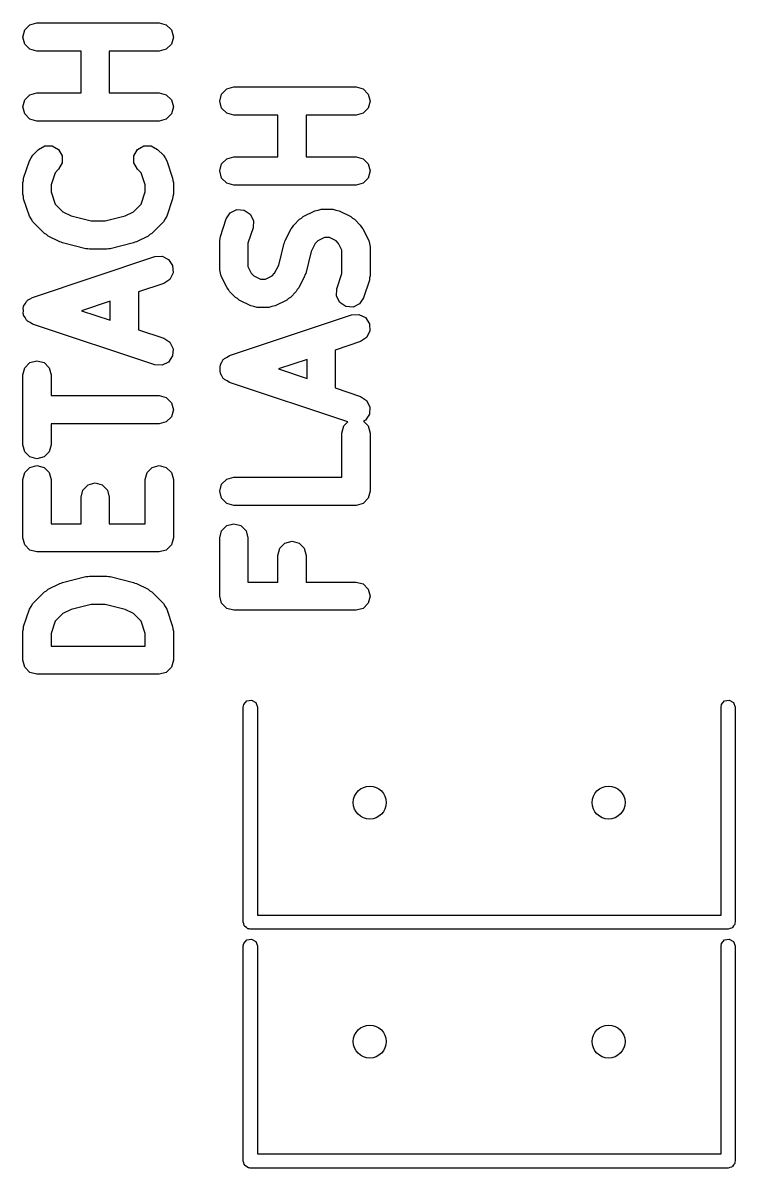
# Model space of a CAD drawing. Extents: x 6.24 to 8.54, y -5.54 to -4.04.
# Drawn here: x 6.9648 to 7.263, y -5.093 to -4.6137 of the extents above; entities that cross this region are included whole.
import ezdxf

# ---------------------------------------------------------------- set-up
doc = ezdxf.new("R2010")
doc.units = 0
doc.header["$MEASUREMENT"] = 0
doc.layers.add('BLACK', color=7, linetype='CONTINUOUS')

msp = doc.modelspace()

# ---------------------------------------------------------------- linework, layer by layer
at = {"layer": 'BLACK', "linetype": 'CONTINUOUS'}
for p, q in [((6.96557, -4.61666), (6.96773, -4.6145)), ((6.96773, -4.6145), (6.97068, -4.6137)), ((6.97068, -4.6137), (7.02186, -4.6137)), ((7.02186, -4.6137), (7.02482, -4.6145)), ((7.02482, -4.6145), (7.02698, -4.61666)), ((6.96478, -4.61961), (6.96557, -4.61666)), ((6.96557, -4.62256), (6.96478, -4.61961)), ((7.02698, -4.61666), (7.02777, -4.61961)), ((7.02777, -4.61961), (7.02698, -4.62256)), ((6.96773, -4.62472), (6.96557, -4.62256)), ((6.97068, -4.62552), (6.96773, -4.62472)), ((7.02482, -4.62472), (7.02186, -4.62552)), ((7.02698, -4.62256), (7.02482, -4.62472)), ((6.98915, -4.62552), (6.97068, -4.62552)), ((6.98915, -4.64295), (6.98915, -4.62552)), ((7.02186, -4.62552), (7.00096, -4.62552)), ((7.00096, -4.62552), (7.00096, -4.64295)), ((6.96557, -4.6459), (6.96773, -4.64374)), ((6.96773, -4.64374), (6.97068, -4.64295)), ((6.97068, -4.64295), (6.98915, -4.64295)), ((7.00096, -4.64295), (7.02186, -4.64295)), ((7.02186, -4.64295), (7.02482, -4.64374)), ((7.02482, -4.64374), (7.02698, -4.6459)), ((7.04718, -4.64642), (7.04797, -4.64347)), ((7.04797, -4.64347), (7.05013, -4.6413)), ((7.05013, -4.6413), (7.05308, -4.64051)), ((7.05308, -4.64051), (7.10426, -4.64051)), ((7.10426, -4.64051), (7.10722, -4.6413)), ((7.10722, -4.6413), (7.10938, -4.64347)), ((7.10938, -4.64347), (7.11017, -4.64642)), ((6.96478, -4.64886), (6.96557, -4.6459)), ((7.02698, -4.6459), (7.02777, -4.64886)), ((7.04797, -4.64937), (7.04718, -4.64642)), ((7.11017, -4.64642), (7.10938, -4.64937)), ((6.96557, -4.65181), (6.96478, -4.64886)), ((6.96773, -4.65397), (6.96557, -4.65181)), ((7.02698, -4.65181), (7.02482, -4.65397)), ((7.02777, -4.64886), (7.02698, -4.65181)), ((7.05013, -4.65153), (7.04797, -4.64937)), ((7.05308, -4.65232), (7.05013, -4.65153)), ((7.07155, -4.65232), (7.05308, -4.65232)), ((7.07155, -4.66976), (7.07155, -4.65232)), ((7.10426, -4.65232), (7.08336, -4.65232)), ((7.08336, -4.65232), (7.08336, -4.66976)), ((7.10722, -4.65153), (7.10426, -4.65232)), ((7.10938, -4.64937), (7.10722, -4.65153)), ((6.97068, -4.65476), (6.96773, -4.65397)), ((6.99505, -4.65476), (6.97068, -4.65476)), ((7.02186, -4.65476), (6.99505, -4.65476)), ((7.02482, -4.65397), (7.02186, -4.65476)), ((6.96894, -4.66905), (6.97138, -4.66662)), ((6.97138, -4.66662), (6.97403, -4.66509)), ((6.97403, -4.66509), (6.97708, -4.66509)), ((6.97708, -4.66509), (6.97973, -4.66662)), ((6.97973, -4.66662), (6.98126, -4.66926)), ((7.01128, -4.66926), (7.01281, -4.66662)), ((7.01281, -4.66662), (7.01546, -4.66509)), ((7.01546, -4.66509), (7.01852, -4.66509)), ((7.01852, -4.66509), (7.02116, -4.66662)), ((7.02116, -4.66662), (7.0236, -4.66905)), ((6.96508, -4.67867), (6.96752, -4.67136)), ((6.96752, -4.67136), (6.96826, -4.67023)), ((6.96826, -4.67023), (6.96894, -4.66905)), ((6.98126, -4.67232), (6.97973, -4.67497)), ((6.98126, -4.66926), (6.98126, -4.67232)), ((7.01128, -4.67232), (7.01128, -4.66926)), ((7.01281, -4.67497), (7.01128, -4.67232)), ((7.0236, -4.66905), (7.02428, -4.67023)), ((7.02428, -4.67023), (7.02503, -4.67136)), ((7.02503, -4.67136), (7.02746, -4.67867)), ((7.04797, -4.67271), (7.05013, -4.67055)), ((7.05013, -4.67055), (7.05308, -4.66976)), ((7.05308, -4.66976), (7.07155, -4.66976)), ((7.08336, -4.66976), (7.10426, -4.66976)), ((7.10426, -4.66976), (7.10722, -4.67055)), ((7.10722, -4.67055), (7.10938, -4.67271)), ((6.97828, -4.67642), (6.97659, -4.6815)), ((6.97973, -4.67497), (6.97828, -4.67642)), ((7.01426, -4.67642), (7.01281, -4.67497)), ((7.01596, -4.6815), (7.01426, -4.67642)), ((7.04718, -4.67567), (7.04797, -4.67271)), ((7.04797, -4.67862), (7.04718, -4.67567)), ((7.10938, -4.67271), (7.11017, -4.67567)), ((7.11017, -4.67567), (7.10938, -4.67862)), ((6.96478, -4.68054), (6.96502, -4.67962)), ((6.96478, -4.68541), (6.96478, -4.68054)), ((6.96502, -4.67962), (6.96508, -4.67867)), ((6.97659, -4.6815), (6.97659, -4.68446)), ((7.01596, -4.68446), (7.01596, -4.6815)), ((7.02746, -4.67867), (7.02752, -4.67962)), ((7.02752, -4.67962), (7.02777, -4.68054)), ((7.02777, -4.68054), (7.02777, -4.68541)), ((7.05013, -4.68078), (7.04797, -4.67862)), ((7.05308, -4.68157), (7.05013, -4.68078)), ((7.07745, -4.68157), (7.05308, -4.68157)), ((7.10426, -4.68157), (7.07745, -4.68157)), ((7.10722, -4.68078), (7.10426, -4.68157)), ((7.10938, -4.67862), (7.10722, -4.68078)), ((6.96502, -4.68633), (6.96478, -4.68541)), ((6.96508, -4.68728), (6.96502, -4.68633)), ((6.97659, -4.68446), (6.97828, -4.68954)), ((7.01426, -4.68954), (7.01596, -4.68446)), ((7.02752, -4.68633), (7.02746, -4.68728)), ((7.02777, -4.68541), (7.02752, -4.68633)), ((6.96752, -4.69459), (6.96508, -4.68728)), ((6.97828, -4.68954), (6.98149, -4.69275)), ((7.01105, -4.69275), (7.01426, -4.68954)), ((7.02746, -4.68728), (7.02503, -4.69459)), ((7.0516, -4.69318), (7.05434, -4.69181)), ((7.05434, -4.69181), (7.05739, -4.692)), ((7.08833, -4.69205), (7.08964, -4.69169)), ((7.08964, -4.69169), (7.09452, -4.69169)), ((7.09452, -4.69169), (7.09583, -4.69205)), ((6.96826, -4.69573), (6.96752, -4.69459)), ((6.96894, -4.6969), (6.96826, -4.69573)), ((6.98149, -4.69275), (6.98493, -4.69447)), ((6.98493, -4.69447), (6.99334, -4.69657)), ((6.99334, -4.69657), (6.9992, -4.69657)), ((6.9992, -4.69657), (7.00762, -4.69447)), ((7.00762, -4.69447), (7.01105, -4.69275)), ((7.02428, -4.69573), (7.0236, -4.6969)), ((7.02503, -4.69459), (7.02428, -4.69573)), ((7.04748, -4.70304), (7.04992, -4.69573)), ((7.04992, -4.69573), (7.0516, -4.69318)), ((7.05739, -4.692), (7.05994, -4.69368)), ((7.05994, -4.69368), (7.06131, -4.69642)), ((7.06131, -4.69642), (7.06112, -4.69947)), ((7.07815, -4.6983), (7.08059, -4.69586)), ((7.08059, -4.69586), (7.08141, -4.69539)), ((7.08141, -4.69539), (7.08213, -4.69476)), ((7.08213, -4.69476), (7.087, -4.69232)), ((7.087, -4.69232), (7.08833, -4.69205)), ((7.09583, -4.69205), (7.09716, -4.69232)), ((7.09716, -4.69232), (7.10203, -4.69476)), ((7.10203, -4.69476), (7.10274, -4.69539)), ((7.10274, -4.69539), (7.10357, -4.69586)), ((7.10357, -4.69586), (7.106, -4.6983)), ((6.97382, -4.70178), (6.96894, -4.6969)), ((7.0236, -4.6969), (7.01873, -4.70178)), ((7.06112, -4.69947), (7.05899, -4.70587)), ((7.07461, -4.70471), (7.07705, -4.69983)), ((7.07705, -4.69983), (7.07768, -4.69912)), ((7.07768, -4.69912), (7.07815, -4.6983)), ((7.106, -4.6983), (7.10648, -4.69912)), ((7.10648, -4.69912), (7.10711, -4.69983)), ((7.10711, -4.69983), (7.10955, -4.70471)), ((6.97464, -4.70225), (6.97382, -4.70178)), ((6.97535, -4.70288), (6.97464, -4.70225)), ((6.98023, -4.70532), (6.97535, -4.70288)), ((6.98086, -4.70545), (6.98023, -4.70532)), ((6.98143, -4.70577), (6.98086, -4.70545)), ((6.99118, -4.7082), (6.98143, -4.70577)), ((7.01111, -4.70577), (7.00136, -4.7082)), ((7.01168, -4.70545), (7.01111, -4.70577)), ((7.01232, -4.70532), (7.01168, -4.70545)), ((7.01719, -4.70288), (7.01232, -4.70532)), ((7.0179, -4.70225), (7.01719, -4.70288)), ((7.01873, -4.70178), (7.0179, -4.70225)), ((7.04718, -4.70491), (7.04742, -4.70399)), ((7.04718, -4.7171), (7.04718, -4.70491)), ((7.04742, -4.70399), (7.04748, -4.70304)), ((7.05899, -4.70587), (7.05899, -4.7157)), ((7.07188, -4.71504), (7.07416, -4.70592)), ((7.07416, -4.70592), (7.07448, -4.70535)), ((7.07448, -4.70535), (7.07461, -4.70471)), ((7.08718, -4.70597), (7.08546, -4.70941)), ((7.08826, -4.70489), (7.08718, -4.70597)), ((7.09103, -4.70351), (7.08826, -4.70489)), ((7.09312, -4.70351), (7.09103, -4.70351)), ((7.09589, -4.70489), (7.09312, -4.70351)), ((7.09697, -4.70597), (7.09589, -4.70489)), ((7.09836, -4.70874), (7.09697, -4.70597)), ((7.10955, -4.70471), (7.10982, -4.70604)), ((7.10982, -4.70604), (7.11017, -4.70735)), ((6.99191, -4.70819), (6.99118, -4.7082)), ((6.99262, -4.70838), (6.99191, -4.70819)), ((6.99993, -4.70838), (6.99262, -4.70838)), ((7.00063, -4.70819), (6.99993, -4.70838)), ((7.00136, -4.7082), (7.00063, -4.70819)), ((7.08546, -4.70941), (7.08318, -4.71853)), ((7.09836, -4.71858), (7.09836, -4.70874)), ((7.11017, -4.70735), (7.11017, -4.71953)), ((6.96881, -4.72856), (7.01999, -4.7115)), ((7.01999, -4.7115), (7.02305, -4.71131)), ((7.02305, -4.71131), (7.02578, -4.71268)), ((7.02578, -4.71268), (7.02746, -4.71523)), ((7.02746, -4.71523), (7.02765, -4.71828)), ((7.05899, -4.7157), (7.06037, -4.71847)), ((7.07016, -4.71847), (7.07188, -4.71504)), ((7.02765, -4.71828), (7.02628, -4.72102)), ((7.04753, -4.71841), (7.04718, -4.7171)), ((7.0478, -4.71974), (7.04753, -4.71841)), ((7.05024, -4.72461), (7.0478, -4.71974)), ((7.06037, -4.71847), (7.06146, -4.71956)), ((7.06146, -4.71956), (7.06423, -4.72094)), ((7.06631, -4.72094), (7.06908, -4.71956)), ((7.06908, -4.71956), (7.07016, -4.71847)), ((7.08274, -4.71974), (7.0803, -4.72461)), ((7.08287, -4.7191), (7.08274, -4.71974)), ((7.08318, -4.71853), (7.08287, -4.7191)), ((7.09622, -4.72498), (7.09836, -4.71858)), ((7.10992, -4.72045), (7.10987, -4.7214)), ((7.11017, -4.71953), (7.10992, -4.72045)), ((7.02373, -4.7227), (7.01314, -4.72623)), ((7.02628, -4.72102), (7.02373, -4.7227)), ((7.05087, -4.72532), (7.05024, -4.72461)), ((7.05134, -4.72615), (7.05087, -4.72532)), ((7.06423, -4.72094), (7.06631, -4.72094)), ((7.07967, -4.72532), (7.07919, -4.72615)), ((7.0803, -4.72461), (7.07967, -4.72532)), ((7.09604, -4.72803), (7.09622, -4.72498)), ((7.10987, -4.7214), (7.10743, -4.72871)), ((6.96626, -4.73024), (6.96656, -4.73004)), ((6.96656, -4.73004), (6.96676, -4.72974)), ((6.96676, -4.72974), (6.96782, -4.72921)), ((6.96782, -4.72921), (6.96881, -4.72856)), ((7.00133, -4.73017), (6.98936, -4.73416)), ((7.00133, -4.73815), (7.00133, -4.73017)), ((7.01314, -4.72623), (7.01314, -4.74209)), ((7.05378, -4.72859), (7.05134, -4.72615)), ((7.0546, -4.72906), (7.05378, -4.72859)), ((7.05532, -4.72969), (7.0546, -4.72906)), ((7.06019, -4.73213), (7.05532, -4.72969)), ((7.07522, -4.72969), (7.07035, -4.73213)), ((7.07593, -4.72906), (7.07522, -4.72969)), ((7.07676, -4.72859), (7.07593, -4.72906)), ((7.07919, -4.72615), (7.07676, -4.72859)), ((7.09741, -4.73076), (7.09604, -4.72803)), ((7.10743, -4.72871), (7.10574, -4.73127)), ((6.9649, -4.73297), (6.96506, -4.73265)), ((6.96497, -4.73416), (6.9649, -4.73297)), ((6.9649, -4.73534), (6.96497, -4.73416)), ((6.96506, -4.73265), (6.96508, -4.73229)), ((6.96508, -4.73229), (6.96573, -4.7313)), ((6.96573, -4.7313), (6.96626, -4.73024)), ((6.98936, -4.73416), (7.00133, -4.73815)), ((7.06152, -4.7324), (7.06019, -4.73213)), ((7.06283, -4.73275), (7.06152, -4.7324)), ((7.06771, -4.73275), (7.06283, -4.73275)), ((7.06902, -4.7324), (7.06771, -4.73275)), ((7.07035, -4.73213), (7.06902, -4.7324)), ((7.09996, -4.73245), (7.09741, -4.73076)), ((7.10301, -4.73263), (7.09996, -4.73245)), ((7.10574, -4.73127), (7.10301, -4.73263)), ((6.96506, -4.73567), (6.9649, -4.73534)), ((6.96508, -4.73603), (6.96506, -4.73567)), ((6.96573, -4.73702), (6.96508, -4.73603)), ((6.96626, -4.73808), (6.96573, -4.73702)), ((6.96656, -4.73828), (6.96626, -4.73808)), ((6.96676, -4.73858), (6.96656, -4.73828)), ((6.96782, -4.73911), (6.96676, -4.73858)), ((6.96881, -4.73976), (6.96782, -4.73911)), ((7.01999, -4.75682), (6.96881, -4.73976)), ((7.05122, -4.75293), (7.1024, -4.73587)), ((7.1024, -4.73587), (7.10545, -4.73568)), ((7.10545, -4.73568), (7.10818, -4.73705)), ((7.10818, -4.73705), (7.10987, -4.7396)), ((7.10987, -4.7396), (7.11005, -4.74265)), ((7.01314, -4.74209), (7.02373, -4.74562)), ((7.11005, -4.74265), (7.10868, -4.74539)), ((7.02373, -4.74562), (7.02628, -4.7473)), ((7.02628, -4.7473), (7.02765, -4.75003)), ((7.10613, -4.74707), (7.09555, -4.7506)), ((7.10868, -4.74539), (7.10613, -4.74707)), ((7.02746, -4.75309), (7.02578, -4.75564)), ((7.02765, -4.75003), (7.02746, -4.75309)), ((7.04897, -4.75441), (7.04916, -4.75411)), ((7.04916, -4.75411), (7.05023, -4.75358)), ((7.05023, -4.75358), (7.05122, -4.75293)), ((7.09555, -4.7506), (7.09555, -4.76646)), ((6.96478, -4.76097), (6.96557, -4.75801)), ((6.96557, -4.75801), (6.96773, -4.75585)), ((6.96773, -4.75585), (6.97068, -4.75506)), ((6.97068, -4.75506), (6.97363, -4.75585)), ((6.97363, -4.75585), (6.9758, -4.75801)), ((6.9758, -4.75801), (6.97659, -4.76097)), ((7.02305, -4.757), (7.01999, -4.75682)), ((7.02578, -4.75564), (7.02305, -4.757)), ((7.0473, -4.75735), (7.04746, -4.75702)), ((7.04737, -4.75853), (7.0473, -4.75735)), ((7.0473, -4.75971), (7.04737, -4.75853)), ((7.04746, -4.75702), (7.04748, -4.75666)), ((7.04748, -4.75666), (7.04813, -4.75567)), ((7.04813, -4.75567), (7.04866, -4.75461)), ((7.04866, -4.75461), (7.04897, -4.75441)), ((7.08374, -4.75454), (7.07176, -4.75853)), ((7.07176, -4.75853), (7.08374, -4.76252)), ((7.08374, -4.76252), (7.08374, -4.75454)), ((6.96478, -4.79021), (6.96478, -4.76097)), ((6.97659, -4.76097), (6.97659, -4.76968)), ((7.04746, -4.76004), (7.0473, -4.75971)), ((7.04748, -4.7604), (7.04746, -4.76004)), ((7.04813, -4.76139), (7.04748, -4.7604)), ((7.04866, -4.76245), (7.04813, -4.76139)), ((7.04897, -4.76265), (7.04866, -4.76245)), ((7.04916, -4.76295), (7.04897, -4.76265)), ((7.05023, -4.76348), (7.04916, -4.76295)), ((7.05122, -4.76413), (7.05023, -4.76348)), ((7.10086, -4.78068), (7.05122, -4.76413)), ((7.09555, -4.76646), (7.10613, -4.76999)), ((6.97659, -4.76968), (7.02186, -4.76968)), ((7.02186, -4.76968), (7.02482, -4.77048)), ((7.02482, -4.77048), (7.02698, -4.77264)), ((7.02698, -4.77264), (7.02777, -4.77559)), ((7.10613, -4.76999), (7.10868, -4.77167)), ((7.10868, -4.77167), (7.11005, -4.77441)), ((7.02777, -4.77559), (7.02698, -4.77854)), ((7.10987, -4.77746), (7.10818, -4.78001)), ((7.11005, -4.77441), (7.10987, -4.77746)), ((7.02186, -4.7815), (6.97659, -4.7815)), ((6.97659, -4.7815), (6.97659, -4.79021)), ((7.02482, -4.7807), (7.02186, -4.7815)), ((7.02698, -4.77854), (7.02482, -4.7807)), ((7.09836, -4.78534), (7.09915, -4.78239)), ((7.09915, -4.78239), (7.10086, -4.78068)), ((7.10818, -4.78001), (7.10739, -4.7804)), ((7.10739, -4.7804), (7.10938, -4.78239)), ((7.10938, -4.78239), (7.11017, -4.78534)), ((7.09836, -4.80381), (7.09836, -4.78534)), ((7.11017, -4.78534), (7.11017, -4.80971)), ((6.96557, -4.79317), (6.96478, -4.79021)), ((6.97659, -4.79021), (6.9758, -4.79317)), ((6.96773, -4.79533), (6.96557, -4.79317)), ((6.97068, -4.79612), (6.96773, -4.79533)), ((6.97363, -4.79533), (6.97068, -4.79612)), ((6.9758, -4.79317), (6.97363, -4.79533)), ((6.96478, -4.80484), (6.96557, -4.80188)), ((6.96557, -4.80188), (6.96773, -4.79972)), ((6.96773, -4.79972), (6.97068, -4.79893)), ((6.97068, -4.79893), (6.97363, -4.79972)), ((6.97363, -4.79972), (6.9758, -4.80188)), ((6.9758, -4.80188), (6.97659, -4.80484)), ((7.01596, -4.80484), (7.01675, -4.80188)), ((7.01675, -4.80188), (7.01891, -4.79972)), ((7.01891, -4.79972), (7.02186, -4.79893)), ((7.02186, -4.79893), (7.02482, -4.79972)), ((7.02482, -4.79972), (7.02698, -4.80188)), ((7.02698, -4.80188), (7.02777, -4.80484)), ((6.96478, -4.82921), (6.96478, -4.80484)), ((6.97659, -4.80484), (6.97659, -4.8233)), ((6.9921, -4.80703), (6.99505, -4.80624)), ((6.99505, -4.80624), (6.99801, -4.80703)), ((7.01596, -4.8233), (7.01596, -4.80484)), ((7.02777, -4.80484), (7.02777, -4.82921)), ((7.04718, -4.80971), (7.04797, -4.80676)), ((7.04797, -4.80676), (7.05013, -4.8046)), ((7.05013, -4.8046), (7.05308, -4.80381)), ((7.05308, -4.80381), (7.09836, -4.80381)), ((6.98915, -4.81215), (6.98994, -4.8092)), ((6.98994, -4.8092), (6.9921, -4.80703)), ((6.99801, -4.80703), (7.00017, -4.8092)), ((7.00017, -4.8092), (7.00096, -4.81215)), ((7.04797, -4.81266), (7.04718, -4.80971)), ((7.11017, -4.80971), (7.10938, -4.81266)), ((6.98915, -4.8233), (6.98915, -4.81215)), ((7.00096, -4.81215), (7.00096, -4.8233)), ((7.05013, -4.81483), (7.04797, -4.81266)), ((7.05308, -4.81562), (7.05013, -4.81483)), ((7.10426, -4.81562), (7.05308, -4.81562)), ((7.10722, -4.81483), (7.10426, -4.81562)), ((7.10938, -4.81266), (7.10722, -4.81483)), ((6.97659, -4.8233), (6.98915, -4.8233)), ((7.00096, -4.8233), (7.01596, -4.8233)), ((7.04797, -4.82626), (7.05013, -4.82409)), ((7.05013, -4.82409), (7.05308, -4.8233)), ((7.05308, -4.8233), (7.05604, -4.82409)), ((7.05604, -4.82409), (7.0582, -4.82626)), ((6.96557, -4.83216), (6.96478, -4.82921)), ((7.02777, -4.82921), (7.02698, -4.83216)), ((7.04718, -4.82921), (7.04797, -4.82626)), ((7.04718, -4.85358), (7.04718, -4.82921)), ((7.0582, -4.82626), (7.05899, -4.82921)), ((7.05899, -4.82921), (7.05899, -4.84768)), ((7.0745, -4.83141), (7.07745, -4.83061)), ((7.07745, -4.83061), (7.08041, -4.83141)), ((6.96773, -4.83432), (6.96557, -4.83216)), ((6.97068, -4.83511), (6.96773, -4.83432)), ((6.99505, -4.83511), (6.97068, -4.83511)), ((7.02186, -4.83511), (6.99505, -4.83511)), ((7.02482, -4.83432), (7.02186, -4.83511)), ((7.02698, -4.83216), (7.02482, -4.83432)), ((7.07155, -4.83652), (7.07234, -4.83357)), ((7.07234, -4.83357), (7.0745, -4.83141)), ((7.08041, -4.83141), (7.08257, -4.83357)), ((7.08257, -4.83357), (7.08336, -4.83652)), ((7.07155, -4.84768), (7.07155, -4.83652)), ((7.08336, -4.83652), (7.08336, -4.84768)), ((6.97535, -4.85074), (6.98023, -4.8483)), ((6.98023, -4.8483), (6.98086, -4.84817)), ((6.98086, -4.84817), (6.98143, -4.84785)), ((6.98143, -4.84785), (6.99118, -4.84541)), ((6.99118, -4.84541), (6.99191, -4.84543)), ((6.99191, -4.84543), (6.99262, -4.84524)), ((6.99262, -4.84524), (6.99993, -4.84524)), ((6.99993, -4.84524), (7.00063, -4.84543)), ((7.00063, -4.84543), (7.00136, -4.84541)), ((7.00136, -4.84541), (7.01111, -4.84785)), ((7.01111, -4.84785), (7.01168, -4.84817)), ((7.01168, -4.84817), (7.01232, -4.8483)), ((7.01232, -4.8483), (7.01719, -4.85074)), ((7.05899, -4.84768), (7.07155, -4.84768)), ((7.08336, -4.84768), (7.10426, -4.84768)), ((7.10426, -4.84768), (7.10722, -4.84847)), ((7.10722, -4.84847), (7.10938, -4.85063)), ((6.96894, -4.85672), (6.97382, -4.85184)), ((6.97382, -4.85184), (6.97464, -4.85137)), ((6.97464, -4.85137), (6.97535, -4.85074)), ((7.01719, -4.85074), (7.0179, -4.85137)), ((7.0179, -4.85137), (7.01873, -4.85184)), ((7.01873, -4.85184), (7.0236, -4.85672)), ((7.04797, -4.85653), (7.04718, -4.85358)), ((7.10938, -4.85063), (7.11017, -4.85358)), ((7.11017, -4.85358), (7.10938, -4.85653)), ((6.96508, -4.86634), (6.96752, -4.85902)), ((6.96752, -4.85902), (6.96826, -4.85789)), ((6.96826, -4.85789), (6.96894, -4.85672)), ((6.98493, -4.85915), (6.98149, -4.86087)), ((6.99334, -4.85705), (6.98493, -4.85915)), ((6.9992, -4.85705), (6.99334, -4.85705)), ((7.00762, -4.85915), (6.9992, -4.85705)), ((7.01105, -4.86087), (7.00762, -4.85915)), ((7.0236, -4.85672), (7.02428, -4.85789)), ((7.02428, -4.85789), (7.02503, -4.85902)), ((7.02503, -4.85902), (7.02746, -4.86634)), ((7.05013, -4.8587), (7.04797, -4.85653)), ((7.05308, -4.85949), (7.05013, -4.8587)), ((7.07745, -4.85949), (7.05308, -4.85949)), ((7.10426, -4.85949), (7.07745, -4.85949)), ((7.10722, -4.8587), (7.10426, -4.85949)), ((7.10938, -4.85653), (7.10722, -4.8587)), ((6.97828, -4.86408), (6.97659, -4.86916)), ((6.98149, -4.86087), (6.97828, -4.86408)), ((7.01426, -4.86408), (7.01105, -4.86087)), ((7.01596, -4.86916), (7.01426, -4.86408)), ((6.96478, -4.8682), (6.96502, -4.86729)), ((6.96478, -4.88039), (6.96478, -4.8682)), ((6.96502, -4.86729), (6.96508, -4.86634)), ((6.97659, -4.86916), (6.97659, -4.87448)), ((7.01596, -4.87448), (7.01596, -4.86916)), ((7.02746, -4.86634), (7.02752, -4.86729)), ((7.02752, -4.86729), (7.02777, -4.8682)), ((7.02777, -4.8682), (7.02777, -4.88039)), ((6.97659, -4.87448), (7.01596, -4.87448)), ((6.96557, -4.88334), (6.96478, -4.88039)), ((6.96773, -4.8855), (6.96557, -4.88334)), ((7.02698, -4.88334), (7.02482, -4.8855)), ((7.02777, -4.88039), (7.02698, -4.88334)), ((6.97068, -4.8863), (6.96773, -4.8855)), ((7.02186, -4.8863), (6.97068, -4.8863)), ((7.02482, -4.8855), (7.02186, -4.8863)), ((7.05723, -4.89899), (7.05852, -4.89744)), ((7.05852, -4.89744), (7.06051, -4.89709)), ((7.06051, -4.89709), (7.06226, -4.8981)), ((7.25723, -4.89899), (7.25852, -4.89744)), ((7.25852, -4.89744), (7.26051, -4.89709)), ((7.26051, -4.89709), (7.26226, -4.8981)), ((7.05705, -4.9), (7.05723, -4.89899)), ((7.05705, -4.99), (7.05705, -4.9)), ((7.06226, -4.8981), (7.06295, -4.9)), ((7.06295, -4.9), (7.06295, -4.98705)), ((7.25705, -4.9), (7.25723, -4.89899)), ((7.25705, -4.98705), (7.25705, -4.9)), ((7.26226, -4.8981), (7.26295, -4.9)), ((7.26295, -4.9), (7.26295, -4.99)), ((7.06295, -4.98705), (7.25705, -4.98705)), ((7.05731, -4.99072), (7.05705, -4.99)), ((7.05744, -4.99148), (7.05731, -4.99072)), ((7.05765, -4.99165), (7.05744, -4.99148)), ((7.05774, -4.9919), (7.05765, -4.99165)), ((7.0584, -4.99228), (7.05774, -4.9919)), ((7.05899, -4.99277), (7.0584, -4.99228)), ((7.05937, -4.99284), (7.05899, -4.99277)), ((7.05949, -4.99291), (7.05937, -4.99284)), ((7.05962, -4.99289), (7.05949, -4.99291)), ((7.06, -4.99295), (7.05962, -4.99289)), ((7.26, -4.99295), (7.06, -4.99295)), ((7.26072, -4.99269), (7.26, -4.99295)), ((7.26148, -4.99256), (7.26072, -4.99269)), ((7.26165, -4.99235), (7.26148, -4.99256)), ((7.2619, -4.99226), (7.26165, -4.99235)), ((7.26228, -4.9916), (7.2619, -4.99226)), ((7.26277, -4.99101), (7.26228, -4.9916)), ((7.26284, -4.99063), (7.26277, -4.99101)), ((7.26291, -4.99051), (7.26284, -4.99063)), ((7.26295, -4.99), (7.26289, -4.99038)), ((7.26289, -4.99038), (7.26291, -4.99051)), ((7.05723, -4.99899), (7.05852, -4.99744)), ((7.05852, -4.99744), (7.06051, -4.99709)), ((7.06051, -4.99709), (7.06226, -4.9981)), ((7.06226, -4.9981), (7.06295, -5)), ((7.25723, -4.99899), (7.25852, -4.99744)), ((7.25852, -4.99744), (7.26051, -4.99709)), ((7.26051, -4.99709), (7.26226, -4.9981)), ((7.26226, -4.9981), (7.26295, -5)), ((7.05705, -5), (7.05723, -4.99899)), ((7.05705, -5.09), (7.05705, -5)), ((7.06295, -5), (7.06295, -5.08705)), ((7.25705, -5), (7.25723, -4.99899)), ((7.25705, -5.08705), (7.25705, -5)), ((7.26295, -5), (7.26295, -5.09)), ((7.06295, -5.08705), (7.25705, -5.08705)), ((7.05731, -5.09072), (7.05705, -5.09)), ((7.05744, -5.09148), (7.05731, -5.09072)), ((7.05765, -5.09165), (7.05744, -5.09148)), ((7.05774, -5.0919), (7.05765, -5.09165)), ((7.0584, -5.09228), (7.05774, -5.0919)), ((7.05899, -5.09277), (7.0584, -5.09228)), ((7.05937, -5.09284), (7.05899, -5.09277)), ((7.05949, -5.09291), (7.05937, -5.09284)), ((7.05962, -5.09289), (7.05949, -5.09291)), ((7.06, -5.09295), (7.05962, -5.09289)), ((7.26, -5.09295), (7.06, -5.09295)), ((7.26072, -5.09269), (7.26, -5.09295)), ((7.26148, -5.09256), (7.26072, -5.09269)), ((7.26165, -5.09235), (7.26148, -5.09256)), ((7.2619, -5.09226), (7.26165, -5.09235)), ((7.26228, -5.0916), (7.2619, -5.09226)), ((7.26277, -5.09101), (7.26228, -5.0916)), ((7.26284, -5.09063), (7.26277, -5.09101)), ((7.26291, -5.09051), (7.26284, -5.09063)), ((7.26295, -5.09), (7.26289, -5.09038)), ((7.26289, -5.09038), (7.26291, -5.09051))]:
    msp.add_line(p, q, dxfattribs=at)
at = {"layer": 'BLACK'}
for centre in [(7.11, -4.94), (7.21, -4.94), (7.11, -5.04), (7.21, -5.04)]:
    msp.add_circle(centre, 0.00689, dxfattribs=at)

doc.saveas('drawing.dxf')
